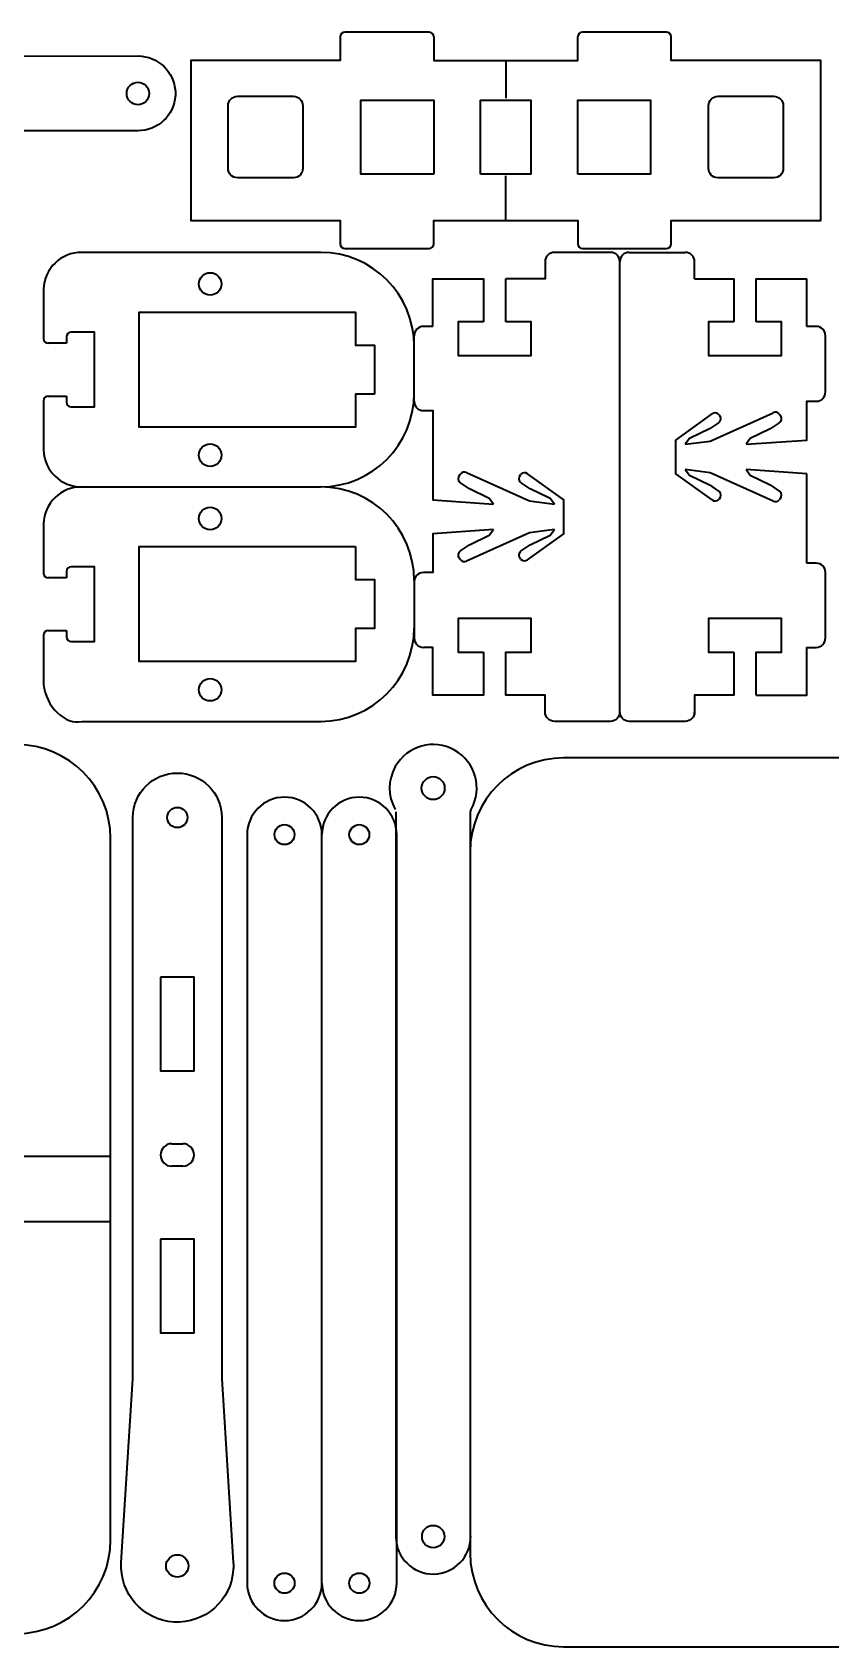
# Model space of a CAD drawing. Header units: centimetres. Extents: x 12.7 to 49.5, y -0.4 to 16.9.
# Drawn here: x 24.93 to 33.47, y -0.36 to 16.89 of the extents above; entities that cross this region are included whole.
import ezdxf

# ---------------------------------------------------------------- set-up
doc = ezdxf.new("R2010")
doc.units = ezdxf.units.CM
doc.header["$MEASUREMENT"] = 0
doc.layers.get('0').update_dxf_attribs({"lineweight": 0})
doc.layers.add('FIRST_CUTS', color=7, linetype='Continuous', lineweight=0)
doc.layers.add('LAYER_1', color=7, linetype='Continuous', lineweight=0)

# ---------------------------------------------------------------- blocks, each defined once
blk = doc.blocks.new('Block_7')
at = {"color": 1, "lineweight": 35, "true_color": 0xff0000}
for p, q in [((29.99, 16.593), (29.99, 16.189)), ((29.99, 14.883), (29.99, 15.358))]:
    blk.add_line(p, q, dxfattribs=at)
blk.add_lwpolyline([(29.22, 16.843), (29.22, 16.593), (30.76, 16.593), (30.76, 16.843)], dxfattribs=at)
for points in [[(29.22, 15.378), (28.44, 15.378), (28.44, 16.169), (29.22, 16.169)], [(29.72, 15.378), (29.72, 16.169), (30.26, 16.169), (30.26, 15.378)], [(30.76, 15.378), (30.76, 16.169), (31.54, 16.169), (31.54, 15.378)]]:
    blk.add_lwpolyline(points, close=True, dxfattribs=at)
for points, knots in [([(29.17, 16.893), (29.17, 16.893), (28.27, 16.893), (28.27, 16.893), (28.242, 16.893), (28.22, 16.871), (28.22, 16.843), (28.22, 16.843), (28.22, 16.593), (28.22, 16.593), (28.22, 16.593), (26.62, 16.593), (26.62, 16.593), (26.62, 16.593), (26.62, 16.593), (26.62, 16.593), (26.62, 16.593), (26.62, 15.78), (26.62, 15.78), (26.62, 15.78), (26.62, 15.71), (26.62, 15.71), (26.62, 15.71), (26.62, 14.883), (26.62, 14.883), (26.62, 14.883), (28.22, 14.883), (28.22, 14.883), (28.22, 14.883), (28.22, 14.633), (28.22, 14.633), (28.22, 14.606), (28.242, 14.583), (28.27, 14.583), (28.27, 14.583), (29.17, 14.583), (29.17, 14.583), (29.197, 14.583), (29.22, 14.606), (29.22, 14.633), (29.22, 14.633), (29.22, 14.883), (29.22, 14.883), (29.22, 14.883), (30.76, 14.883), (30.76, 14.883), (30.76, 14.883), (30.76, 14.633), (30.76, 14.633), (30.76, 14.606), (30.782, 14.583), (30.81, 14.583), (30.81, 14.583), (31.71, 14.583), (31.71, 14.583), (31.737, 14.583), (31.76, 14.606), (31.76, 14.633), (31.76, 14.633), (31.76, 14.883), (31.76, 14.883), (31.76, 14.883), (33.36, 14.883), (33.36, 14.883), (33.36, 14.883), (33.36, 15.766), (33.36, 15.766), (33.36, 15.766), (33.36, 15.836), (33.36, 15.836), (33.36, 15.836), (33.36, 16.593), (33.36, 16.593), (33.36, 16.593), (31.76, 16.593), (31.76, 16.593), (31.76, 16.593), (31.76, 16.843), (31.76, 16.843), (31.76, 16.871), (31.737, 16.893), (31.71, 16.893), (31.71, 16.893), (30.81, 16.893), (30.81, 16.893), (30.782, 16.893), (30.76, 16.871), (30.76, 16.843)], [0, 0, 0, 0, 1, 1, 1, 2, 2, 2, 3, 3, 3, 4, 4, 4, 5, 5, 5, 6, 6, 6, 7, 7, 7, 8, 8, 8, 9, 9, 9, 10, 10, 10, 11, 11, 11, 12, 12, 12, 13, 13, 13, 14, 14, 14, 15, 15, 15, 16, 16, 16, 17, 17, 17, 18, 18, 18, 19, 19, 19, 20, 20, 20, 21, 21, 21, 22, 22, 22, 23, 23, 23, 24, 24, 24, 25, 25, 25, 26, 26, 26, 27, 27, 27, 28, 28, 28, 29, 29, 29, 29]), ([(27.72, 16.209), (27.72, 16.209), (27.12, 16.209), (27.12, 16.209), (27.064, 16.209), (27.02, 16.164), (27.02, 16.109), (27.02, 16.109), (27.02, 15.438), (27.02, 15.438), (27.02, 15.383), (27.064, 15.338), (27.12, 15.338), (27.12, 15.338), (27.72, 15.338), (27.72, 15.338), (27.775, 15.338), (27.82, 15.383), (27.82, 15.438), (27.82, 15.438), (27.82, 16.109), (27.82, 16.109), (27.82, 16.164), (27.775, 16.209), (27.72, 16.209)], [0, 0, 0, 0, 1, 1, 1, 2, 2, 2, 3, 3, 3, 4, 4, 4, 5, 5, 5, 6, 6, 6, 7, 7, 7, 8, 8, 8, 8]), ([(32.86, 16.209), (32.86, 16.209), (32.26, 16.209), (32.26, 16.209), (32.204, 16.209), (32.16, 16.164), (32.16, 16.109), (32.16, 16.109), (32.16, 15.438), (32.16, 15.438), (32.16, 15.383), (32.204, 15.338), (32.26, 15.338), (32.26, 15.338), (32.86, 15.338), (32.86, 15.338), (32.915, 15.338), (32.96, 15.383), (32.96, 15.438), (32.96, 15.438), (32.96, 16.109), (32.96, 16.109), (32.96, 16.164), (32.915, 16.209), (32.86, 16.209)], [0, 0, 0, 0, 1, 1, 1, 2, 2, 2, 3, 3, 3, 4, 4, 4, 5, 5, 5, 6, 6, 6, 7, 7, 7, 8, 8, 8, 8])]:
    blk.add_open_spline(points, degree=3, knots=knots, dxfattribs=at)
blk.add_open_spline([(29.22, 16.843), (29.22, 16.871), (29.197, 16.893), (29.17, 16.893)], degree=3, dxfattribs=at)
blk = doc.blocks.new('Block_9')
at = {"color": 1, "lineweight": 35, "true_color": 0xff0000}
for centre in [(14.551, 16.239), (22.556, 16.239), (26.056, 16.239)]:
    blk.add_circle(centre, 0.12, dxfattribs=at)
blk.add_open_spline([(22.808, 15.839), (22.808, 15.839), (26.055, 15.84), (26.055, 15.84), (26.268, 15.839), (26.444, 16.006), (26.456, 16.218), (26.456, 16.218), (26.456, 16.261), (26.456, 16.261), (26.444, 16.473), (26.269, 16.639), (26.057, 16.64), (26.057, 16.64), (22.808, 16.639), (22.808, 16.639), (22.8, 16.639), (22.791, 16.642), (22.784, 16.646), (22.642, 16.725), (22.47, 16.725), (22.328, 16.646), (22.321, 16.642), (22.312, 16.639), (22.304, 16.639), (22.304, 16.639), (22.305, 16.639), (22.305, 16.639), (22.305, 16.639), (14.552, 16.639), (14.552, 16.639), (14.552, 16.639), (14.552, 16.639), (14.552, 16.639), (14.331, 16.64), (14.152, 16.462), (14.151, 16.241), (14.15, 16.02), (14.329, 15.84), (14.549, 15.839), (14.55, 15.839), (14.55, 15.839), (14.55, 15.839), (14.55, 15.839), (14.607, 15.84), (14.607, 15.84), (14.607, 15.84), (22.311, 15.84), (22.311, 15.84), (22.311, 15.84), (22.304, 15.839), (22.304, 15.839), (22.312, 15.839), (22.321, 15.837), (22.328, 15.833), (22.47, 15.754), (22.642, 15.754), (22.784, 15.833), (22.791, 15.837), (22.8, 15.839), (22.808, 15.839)], degree=3, knots=[0, 0, 0, 0, 1, 1, 1, 2, 2, 2, 3, 3, 3, 4, 4, 4, 5, 5, 5, 6, 6, 6, 7, 7, 7, 8, 8, 8, 9, 9, 9, 10, 10, 10, 11, 11, 11, 12, 12, 12, 13, 13, 13, 14, 14, 14, 15, 15, 15, 16, 16, 16, 17, 17, 17, 18, 18, 18, 19, 19, 19, 20, 20, 20, 20], dxfattribs=at)
blk = doc.blocks.new('Block_20')
at = {"color": 1, "lineweight": 35, "true_color": 0xff0000}
for points in [[(29.751, 10.269)], [(29.913, 10.269)]]:
    blk.add_lwpolyline(points, dxfattribs=at)
blk = doc.blocks.new('Block_21')
at = {"color": 1, "lineweight": 35, "true_color": 0xff0000}
for points in [[(32.431, 13.799), (32.161, 13.799), (32.161, 13.439), (32.941, 13.439), (32.941, 13.799), (32.671, 13.799)], [(32.462, 13.799)], [(32.671, 13.799)]]:
    blk.add_lwpolyline(points, dxfattribs=at)
blk = doc.blocks.new('Block_22')
at = {"color": 1, "lineweight": 35, "true_color": 0xff0000}
for points in [[(32.434, 10.269)], [(32.547, 10.269)]]:
    blk.add_lwpolyline(points, dxfattribs=at)
blk = doc.blocks.new('Block_25')
at = {"layer": 'LAYER_1', "color": 1, "lineweight": 35, "true_color": 0xff0000}
blk.add_line((25.047, 13.923), (25.047, 13.62), dxfattribs=at)
for points in [[(25.047, 13.62)], [(25.047, 13.274)]]:
    blk.add_lwpolyline(points, dxfattribs=at)
blk.add_open_spline([(25.047, 12.955), (25.047, 12.955), (25.047, 12.444), (25.047, 12.444), (25.047, 12.444), (25.047, 12.43), (25.047, 12.43), (25.051, 12.208), (25.232, 12.032), (25.454, 12.034)], degree=3, knots=[0, 0, 0, 0, 1, 1, 1, 2, 2, 2, 3, 3, 3, 3], dxfattribs=at)
blk = doc.blocks.new('Block_26')
at = {"layer": 'FIRST_CUTS', "color": 1, "lineweight": 35, "true_color": 0xff0000}
for points in [[(25.291, 13.57)], [(25.291, 12.931)]]:
    blk.add_lwpolyline(points, dxfattribs=at)
blk.add_open_spline([(25.291, 13.005), (25.291, 13.005), (25.291, 12.938), (25.291, 12.938), (25.291, 12.91), (25.314, 12.888), (25.341, 12.888), (25.341, 12.888), (25.591, 12.888), (25.591, 12.888), (25.591, 12.888), (25.591, 13.688), (25.591, 13.688), (25.591, 13.688), (25.341, 13.688), (25.341, 13.688), (25.314, 13.688), (25.291, 13.665), (25.291, 13.638), (25.291, 13.638), (25.291, 13.57), (25.291, 13.57)], degree=3, knots=[0, 0, 0, 0, 1, 1, 1, 2, 2, 2, 3, 3, 3, 4, 4, 4, 5, 5, 5, 6, 6, 6, 7, 7, 7, 7], dxfattribs=at)
blk = doc.blocks.new('Block_27')
at = {"layer": 'FIRST_CUTS', "color": 1, "lineweight": 35, "true_color": 0xff0000}
for points in [[(25.291, 10.993)], [(25.291, 10.562)]]:
    blk.add_lwpolyline(points, dxfattribs=at)
blk.add_open_spline([(25.291, 10.499), (25.291, 10.499), (25.291, 10.431), (25.291, 10.431), (25.291, 10.404), (25.314, 10.381), (25.341, 10.381), (25.341, 10.381), (25.591, 10.381), (25.591, 10.381), (25.591, 10.381), (25.591, 11.181), (25.591, 11.181), (25.591, 11.181), (25.341, 11.181), (25.341, 11.181), (25.314, 11.181), (25.291, 11.159), (25.291, 11.131), (25.291, 11.131), (25.291, 11.063), (25.291, 11.063)], degree=3, knots=[0, 0, 0, 0, 1, 1, 1, 2, 2, 2, 3, 3, 3, 4, 4, 4, 5, 5, 5, 6, 6, 6, 7, 7, 7, 7], dxfattribs=at)

msp = doc.modelspace()

# ---------------------------------------------------------------- linework, layer by layer
at = {"color": 1, "lineweight": 35, "true_color": 0xff0000}
for p, q in [((32.011, 14.259), (32.011, 14.441)), ((29.991, 13.799), (29.991, 14.259)), ((33.211, 13.749), (33.211, 14.259)), ((29.211, 13.749), (29.111, 13.749)), ((33.311, 13.749), (33.211, 13.749)), ((33.411, 13.049), (33.411, 13.649)), ((25.291, 13.57), (25.097, 13.57)), ((25.097, 13.005), (25.291, 13.005)), ((29.011, 12.949), (29.011, 13.049)), ((32.178, 12.524), (32.851, 12.827)), ((32.271, 12.807), (32.277, 12.801)), ((32.915, 12.814), (32.927, 12.801)), ((32.17, 12.654), (31.957, 12.55)), ((32.267, 12.718), (32.17, 12.654)), ((32.82, 12.654), (32.607, 12.55)), ((32.916, 12.718), (32.82, 12.654)), ((31.957, 12.55), (31.911, 12.489)), ((31.911, 12.489), (32.178, 12.524)), ((32.607, 12.55), (32.561, 12.489)), ((29.495, 12.161), (29.507, 12.174)), ((29.57, 12.187), (30.244, 11.884)), ((30.145, 12.161), (30.15, 12.167)), ((32.178, 12.184), (31.911, 12.219)), ((31.911, 12.219), (31.957, 12.159)), ((31.957, 12.159), (32.17, 12.055)), ((32.851, 11.881), (32.178, 12.184)), ((33.211, 12.174), (32.561, 12.219)), ((32.561, 12.219), (32.607, 12.159)), ((32.607, 12.159), (32.82, 12.055)), ((33.211, 12.174), (33.211, 12.174)), ((33.211, 11.219), (33.211, 12.174)), ((29.602, 12.014), (29.505, 12.078)), ((29.814, 11.91), (29.602, 12.014)), ((29.861, 11.849), (29.814, 11.91)), ((30.252, 12.014), (30.155, 12.078)), ((30.464, 11.91), (30.252, 12.014)), ((30.511, 11.849), (30.464, 11.91)), ((32.17, 12.055), (32.267, 11.99)), ((32.277, 11.907), (32.271, 11.901)), ((32.82, 12.055), (32.916, 11.99)), ((32.927, 11.907), (32.915, 11.894)), ((30.244, 11.884), (30.511, 11.849)), ((25.047, 11.639), (25.047, 11.113)), ((29.814, 11.519), (29.861, 11.579)), ((30.511, 11.579), (30.244, 11.544)), ((30.464, 11.519), (30.511, 11.579)), ((29.505, 11.35), (29.602, 11.415)), ((30.244, 11.544), (29.57, 11.241)), ((29.602, 11.415), (29.814, 11.519)), ((30.155, 11.35), (30.252, 11.415)), ((30.252, 11.415), (30.464, 11.519)), ((29.507, 11.254), (29.495, 11.267)), ((30.15, 11.261), (30.145, 11.267)), ((33.311, 11.219), (33.211, 11.219)), ((25.291, 11.063), (25.097, 11.063)), ((29.011, 11.034), (29.011, 10.419)), ((25.097, 10.499), (25.291, 10.499)), ((26.417, 5.013), (26.477, 5.013)), ((26.477, 5.013), (26.537, 5.013)), ((21.528, 4.879), (25.748, 4.879)), ((26.297, 4.893), (26.297, 4.893)), ((26.657, 4.893), (26.657, 4.893)), ((26.537, 4.773), (26.417, 4.773)), ((25.748, 4.178), (21.528, 4.178))]:
    msp.add_line(p, q, dxfattribs=at)
for points in [[(31.311, 14.541), (31.586, 14.541), (31.636, 14.541), (31.911, 14.541)], [(31.211, 9.609), (31.211, 12.009), (31.211, 14.441)], [(29.211, 13.749), (29.211, 14.259), (29.751, 14.259), (29.751, 13.799)], [(32.011, 14.259), (32.431, 14.259), (32.431, 13.799)], [(32.671, 13.799), (32.671, 14.259), (33.211, 14.259)], [(29.751, 13.799), (29.481, 13.799), (29.481, 13.439), (30.261, 13.439), (30.261, 13.799), (29.991, 13.799)], [(32.561, 12.489), (33.211, 12.534), (33.211, 12.949), (33.311, 12.949)], [(29.111, 12.849), (29.211, 12.849), (29.211, 11.894), (29.861, 11.849)], [(32.198, 11.895), (31.811, 12.174), (31.811, 12.534), (32.198, 12.814)], [(29.861, 11.579), (29.211, 11.534), (29.211, 11.119), (29.111, 11.119)], [(32.671, 9.809), (32.671, 10.269), (32.941, 10.269), (32.941, 10.629), (32.161, 10.629), (32.161, 10.269), (32.431, 10.269)], [(29.751, 10.269), (29.751, 9.809), (29.211, 9.809), (29.211, 10.319), (29.111, 10.319)], [(29.481, 9.809)], [(28.024, 0.317), (28.024, 3.009), (28.024, 3.035), (28.024, 8.317)]]:
    msp.add_lwpolyline(points, dxfattribs=at)
for points in [[(26.297, 6.793), (26.297, 5.793), (26.657, 5.793), (26.657, 6.793)], [(26.297, 3.993), (26.297, 2.993), (26.657, 2.993), (26.657, 3.993)]]:
    msp.add_lwpolyline(points, close=True, dxfattribs=at)
for centre, radius in [((26.829, 14.203), 0.12), ((26.829, 12.373), 0.12), ((26.829, 11.696), 0.12), ((26.829, 9.866), 0.12), ((29.214, 8.814), 0.123), ((26.477, 8.5), 0.108), ((27.624, 8.317), 0.107), ((28.424, 8.317), 0.107), ((29.215, 0.814), 0.12), ((26.477, 0.5), 0.12), ((27.624, 0.317), 0.108), ((28.424, 0.317), 0.108)]:
    msp.add_circle(centre, radius, dxfattribs=at)
for points, knots in [([(31.111, 14.541), (31.111, 14.541), (30.511, 14.541), (30.511, 14.541), (30.456, 14.541), (30.411, 14.496), (30.411, 14.441), (30.411, 14.441), (30.411, 14.259), (30.411, 14.259), (30.411, 14.259), (29.991, 14.259), (29.991, 14.259)], [0, 0, 0, 0, 1, 1, 1, 2, 2, 2, 3, 3, 3, 4, 4, 4, 4]), ([(25.047, 13.62), (25.047, 13.592), (25.069, 13.57), (25.097, 13.57), (25.097, 13.57), (25.097, 13.57), (25.097, 13.57)], [0, 0, 0, 0, 1, 1, 1, 2, 2, 2, 2]), ([(32.267, 12.718), (32.292, 12.735), (32.299, 12.769), (32.282, 12.795), (32.28, 12.797), (32.278, 12.799), (32.277, 12.801)], [0, 0, 0, 0, 1, 1, 1, 2, 2, 2, 2]), ([(32.916, 12.718), (32.942, 12.735), (32.949, 12.769), (32.932, 12.795), (32.93, 12.797), (32.928, 12.799), (32.927, 12.801)], [0, 0, 0, 0, 1, 1, 1, 2, 2, 2, 2]), ([(29.495, 12.161), (29.475, 12.139), (29.476, 12.104), (29.499, 12.083), (29.501, 12.082), (29.503, 12.08), (29.505, 12.078)], [0, 0, 0, 0, 1, 1, 1, 2, 2, 2, 2]), ([(30.145, 12.161), (30.125, 12.139), (30.126, 12.104), (30.149, 12.083), (30.151, 12.082), (30.153, 12.08), (30.155, 12.078)], [0, 0, 0, 0, 1, 1, 1, 2, 2, 2, 2]), ([(30.224, 11.255), (30.224, 11.255), (30.611, 11.534), (30.611, 11.534), (30.611, 11.534), (30.611, 11.894), (30.611, 11.894), (30.611, 11.894), (30.224, 12.174), (30.224, 12.174), (30.201, 12.191), (30.17, 12.188), (30.15, 12.167)], [0, 0, 0, 0, 1, 1, 1, 2, 2, 2, 3, 3, 3, 4, 4, 4, 4]), ([(32.277, 11.907), (32.297, 11.93), (32.296, 11.964), (32.273, 11.985), (32.271, 11.987), (32.269, 11.989), (32.267, 11.99)], [0, 0, 0, 0, 1, 1, 1, 2, 2, 2, 2]), ([(32.927, 11.907), (32.947, 11.93), (32.946, 11.964), (32.923, 11.985), (32.921, 11.987), (32.919, 11.989), (32.916, 11.99)], [0, 0, 0, 0, 1, 1, 1, 2, 2, 2, 2]), ([(29.505, 11.35), (29.48, 11.333), (29.473, 11.299), (29.49, 11.274), (29.492, 11.272), (29.493, 11.269), (29.495, 11.267)], [0, 0, 0, 0, 1, 1, 1, 2, 2, 2, 2]), ([(30.155, 11.35), (30.13, 11.333), (30.123, 11.299), (30.14, 11.274), (30.142, 11.272), (30.143, 11.269), (30.145, 11.267)], [0, 0, 0, 0, 1, 1, 1, 2, 2, 2, 2]), ([(32.671, 9.809), (32.671, 9.809), (33.211, 9.809), (33.211, 9.809), (33.211, 9.809), (33.211, 10.319), (33.211, 10.319), (33.211, 10.319), (33.311, 10.319), (33.311, 10.319), (33.366, 10.319), (33.411, 10.364), (33.411, 10.419), (33.411, 10.419), (33.411, 11.119), (33.411, 11.119), (33.411, 11.174), (33.366, 11.219), (33.311, 11.219)], [0, 0, 0, 0, 1, 1, 1, 2, 2, 2, 3, 3, 3, 4, 4, 4, 5, 5, 5, 6, 6, 6, 6]), ([(25.047, 11.113), (25.047, 11.086), (25.069, 11.063), (25.097, 11.063), (25.097, 11.063), (25.097, 11.063), (25.097, 11.063)], [0, 0, 0, 0, 1, 1, 1, 2, 2, 2, 2]), ([(31.211, 9.628), (31.211, 9.573), (31.166, 9.528), (31.111, 9.528), (31.111, 9.528), (30.511, 9.528), (30.511, 9.528), (30.456, 9.528), (30.411, 9.573), (30.411, 9.628), (30.411, 9.628), (30.411, 9.809), (30.411, 9.809), (30.411, 9.809), (29.991, 9.809), (29.991, 9.809), (29.991, 9.809), (29.991, 10.269), (29.991, 10.269), (29.991, 10.269), (30.261, 10.269), (30.261, 10.269), (30.261, 10.269), (30.261, 10.629), (30.261, 10.629), (30.261, 10.629), (29.481, 10.629), (29.481, 10.629), (29.481, 10.629), (29.481, 10.269), (29.481, 10.269), (29.481, 10.269), (29.751, 10.269), (29.751, 10.269)], [0, 0, 0, 0, 1, 1, 1, 2, 2, 2, 3, 3, 3, 4, 4, 4, 5, 5, 5, 6, 6, 6, 7, 7, 7, 8, 8, 8, 9, 9, 9, 10, 10, 10, 11, 11, 11, 11]), ([(32.431, 10.269), (32.431, 10.269), (32.431, 9.809), (32.431, 9.809), (32.431, 9.809), (32.011, 9.809), (32.011, 9.809), (32.011, 9.809), (32.011, 9.609), (32.011, 9.609), (32.011, 9.609), (32.011, 9.628), (32.011, 9.628), (32.011, 9.573), (31.966, 9.528), (31.911, 9.528), (31.911, 9.528), (31.311, 9.528), (31.311, 9.528), (31.256, 9.528), (31.211, 9.573), (31.211, 9.628)], [0, 0, 0, 0, 1, 1, 1, 2, 2, 2, 3, 3, 3, 4, 4, 4, 5, 5, 5, 6, 6, 6, 7, 7, 7, 7]), ([(28.814, 8.562), (28.814, 8.562), (28.814, 4.653), (28.814, 4.653), (28.814, 4.653), (28.814, 4.603), (28.814, 4.603), (28.814, 4.603), (28.815, 0.81), (28.815, 0.81), (28.817, 0.589), (28.998, 0.412), (29.219, 0.414), (29.44, 0.417), (29.617, 0.597), (29.615, 0.817), (29.615, 0.817), (29.615, 0.808), (29.615, 0.808), (29.615, 0.808), (29.613, 8.56), (29.613, 8.56), (29.613, 8.56), (29.62, 8.585), (29.62, 8.585), (29.746, 8.809), (29.667, 9.093), (29.443, 9.22), (29.22, 9.347), (28.935, 9.268), (28.809, 9.044), (28.728, 8.902), (28.728, 8.729), (28.808, 8.587)], [0, 0, 0, 0, 1, 1, 1, 2, 2, 2, 3, 3, 3, 4, 4, 4, 5, 5, 5, 6, 6, 6, 7, 7, 7, 8, 8, 8, 9, 9, 9, 10, 10, 10, 11, 11, 11, 11]), ([(25.763, 8.278), (25.763, 8.278), (25.763, 0.778), (25.763, 0.778), (25.763, 0.226), (25.315, -0.222), (24.763, -0.222), (24.763, -0.222), (19.513, -0.222), (19.513, -0.222), (18.96, -0.222), (18.513, 0.226), (18.513, 0.778), (18.513, 0.778), (18.513, 1.178), (18.513, 1.178), (18.513, 1.178), (18.513, 1.237), (18.513, 1.237), (18.513, 1.472), (18.43, 1.699), (18.279, 1.879), (16.964, 3.452), (16.964, 5.741), (18.279, 7.314), (18.43, 7.494), (18.513, 7.721), (18.513, 7.956), (18.513, 7.956), (18.513, 8.005), (18.513, 8.005), (18.513, 8.005), (18.513, 8.253), (18.513, 8.253), (18.513, 8.253), (18.513, 8.278), (18.513, 8.278), (18.513, 8.831), (18.96, 9.278), (19.513, 9.278), (19.513, 9.278), (24.763, 9.278), (24.763, 9.278), (25.315, 9.278), (25.763, 8.831), (25.763, 8.278)], [0, 0, 0, 0, 1, 1, 1, 2, 2, 2, 3, 3, 3, 4, 4, 4, 5, 5, 5, 6, 6, 6, 7, 7, 7, 8, 8, 8, 9, 9, 9, 10, 10, 10, 11, 11, 11, 12, 12, 12, 13, 13, 13, 14, 14, 14, 15, 15, 15, 15]), ([(26.002, 8.5), (26.002, 8.5), (26.002, 5.555), (26.002, 5.555), (26.002, 5.555), (26.002, 5.5), (26.002, 5.5), (26.002, 5.5), (26.002, 2.5), (26.002, 2.5), (26.002, 2.5), (25.878, 0.538), (25.878, 0.538), (25.857, 0.207), (26.108, -0.078), (26.439, -0.099), (26.77, -0.119), (27.055, 0.132), (27.076, 0.462), (27.077, 0.488), (27.077, 0.513), (27.076, 0.538), (27.076, 0.538), (26.952, 2.5), (26.952, 2.5), (26.952, 2.5), (26.952, 8.5), (26.952, 8.5), (26.952, 8.763), (26.739, 8.975), (26.477, 8.975), (26.214, 8.975), (26.002, 8.763), (26.002, 8.5)], [0, 0, 0, 0, 1, 1, 1, 2, 2, 2, 3, 3, 3, 4, 4, 4, 5, 5, 5, 6, 6, 6, 7, 7, 7, 8, 8, 8, 9, 9, 9, 10, 10, 10, 11, 11, 11, 11]), ([(48.427, -0.363), (48.427, -0.363), (30.61, -0.363), (30.61, -0.363), (30.057, -0.363), (29.61, 0.085), (29.61, 0.637), (29.61, 0.637), (29.61, 8.137), (29.61, 8.137), (29.61, 8.689), (30.057, 9.137), (30.61, 9.137), (30.61, 9.137), (48.427, 9.137), (48.427, 9.137), (48.979, 9.137), (49.427, 8.689), (49.427, 8.137), (49.427, 8.137), (49.427, 0.637), (49.427, 0.637), (49.427, 0.085), (48.979, -0.363), (48.427, -0.363)], [0, 0, 0, 0, 1, 1, 1, 2, 2, 2, 3, 3, 3, 4, 4, 4, 5, 5, 5, 6, 6, 6, 7, 7, 7, 8, 8, 8, 8]), ([(28.024, 8.317), (28.024, 8.538), (27.845, 8.717), (27.624, 8.717), (27.403, 8.717), (27.224, 8.538), (27.224, 8.317), (27.224, 8.317), (27.224, 0.317), (27.224, 0.317), (27.224, 0.096), (27.403, -0.083), (27.624, -0.083), (27.845, -0.083), (28.024, 0.096), (28.024, 0.317)], [0, 0, 0, 0, 1, 1, 1, 2, 2, 2, 3, 3, 3, 4, 4, 4, 5, 5, 5, 5]), ([(28.024, 0.317), (28.024, 0.096), (28.203, -0.083), (28.424, -0.083), (28.645, -0.083), (28.824, 0.096), (28.824, 0.317), (28.824, 0.317), (28.824, 0.337), (28.824, 0.337), (28.824, 0.337), (28.824, 8.277), (28.824, 8.277), (28.824, 8.277), (28.824, 8.317), (28.824, 8.317), (28.824, 8.538), (28.645, 8.717), (28.424, 8.717), (28.203, 8.717), (28.024, 8.538), (28.024, 8.317)], [0, 0, 0, 0, 1, 1, 1, 2, 2, 2, 3, 3, 3, 4, 4, 4, 5, 5, 5, 6, 6, 6, 7, 7, 7, 7])]:
    msp.add_open_spline(points, degree=3, knots=knots, dxfattribs=at)
for points in [[(31.211, 14.441), (31.211, 14.496), (31.166, 14.541), (31.111, 14.541)], [(31.311, 14.541), (31.256, 14.541), (31.211, 14.496), (31.211, 14.441)], [(32.011, 14.441), (32.011, 14.496), (31.966, 14.541), (31.911, 14.541)], [(29.111, 13.749), (29.056, 13.749), (29.011, 13.704), (29.011, 13.649)], [(33.411, 13.649), (33.411, 13.704), (33.366, 13.749), (33.311, 13.749)], [(25.097, 13.005), (25.069, 13.005), (25.047, 12.983), (25.047, 12.955)], [(29.011, 12.949), (29.011, 12.894), (29.056, 12.849), (29.111, 12.849)], [(33.311, 12.949), (33.366, 12.949), (33.411, 12.994), (33.411, 13.049)], [(32.271, 12.807), (32.252, 12.828), (32.22, 12.831), (32.198, 12.814)], [(32.915, 12.814), (32.899, 12.832), (32.873, 12.837), (32.851, 12.827)], [(29.57, 12.187), (29.549, 12.197), (29.523, 12.192), (29.507, 12.174)], [(32.198, 11.895), (32.22, 11.878), (32.252, 11.881), (32.271, 11.901)], [(32.851, 11.881), (32.873, 11.871), (32.899, 11.876), (32.915, 11.894)], [(29.507, 11.254), (29.523, 11.236), (29.549, 11.231), (29.57, 11.241)], [(30.15, 11.261), (30.17, 11.241), (30.201, 11.238), (30.224, 11.255)], [(29.111, 11.119), (29.056, 11.119), (29.011, 11.074), (29.011, 11.019)], [(25.097, 10.499), (25.069, 10.499), (25.047, 10.476), (25.047, 10.449)], [(29.011, 10.419), (29.011, 10.364), (29.056, 10.319), (29.111, 10.319)], [(26.417, 5.013), (26.35, 5.013), (26.297, 4.959), (26.297, 4.893)], [(26.657, 4.893), (26.657, 4.959), (26.603, 5.013), (26.537, 5.013)], [(26.297, 4.893), (26.297, 4.826), (26.35, 4.773), (26.417, 4.773)], [(26.537, 4.773), (26.603, 4.773), (26.657, 4.826), (26.657, 4.893)]]:
    msp.add_open_spline(points, degree=3, dxfattribs=at)
at = {"layer": 'FIRST_CUTS', "color": 1, "lineweight": 35, "true_color": 0xff0000}
for points in [[(29.907, 14.259)], [(28.585, 13.025), (28.385, 13.025), (28.385, 12.673), (26.068, 12.673), (26.068, 13.903), (28.385, 13.903), (28.385, 13.55), (28.585, 13.55), (28.585, 13.025)], [(28.385, 11.396), (28.385, 11.043), (28.585, 11.043), (28.585, 10.519), (28.385, 10.519), (28.385, 10.166), (26.068, 10.166), (26.068, 11.396), (28.385, 11.396)]]:
    msp.add_lwpolyline(points, dxfattribs=at)
at = {"layer": 'LAYER_1', "color": 1, "lineweight": 35, "true_color": 0xff0000}
for p, q in [((28.011, 14.541), (25.454, 14.541)), ((25.047, 14.146), (25.047, 13.923)), ((25.454, 12.034), (27.132, 12.034)), ((27.132, 12.034), (28.011, 12.034)), ((25.454, 9.528), (28.011, 9.528))]:
    msp.add_line(p, q, dxfattribs=at)
for points in [[(25.454, 14.541), (25.232, 14.543), (25.051, 14.367), (25.047, 14.146)], [(29.011, 13.541), (29.011, 14.093), (28.563, 14.541), (28.011, 14.541)], [(25.454, 12.034), (25.232, 12.037), (25.051, 11.86), (25.047, 11.639)], [(29.011, 11.034), (29.011, 11.587), (28.563, 12.034), (28.011, 12.034)], [(28.011, 9.528), (28.563, 9.528), (29.011, 9.976), (29.011, 10.528)]]:
    msp.add_open_spline(points, degree=3, dxfattribs=at)
for points in [[(28.011, 12.034), (28.563, 12.034), (29.011, 12.482), (29.011, 13.034), (29.011, 13.034), (29.011, 13.089), (29.011, 13.089), (29.011, 13.089), (29.011, 13.649), (29.011, 13.649)], [(25.047, 10.449), (25.047, 10.449), (25.047, 9.923), (25.047, 9.923), (25.047, 9.923), (25.047, 9.923), (25.047, 9.923), (25.064, 9.691), (25.284, 9.481), (25.454, 9.528)]]:
    msp.add_open_spline(points, degree=3, knots=[0, 0, 0, 0, 1, 1, 1, 2, 2, 2, 3, 3, 3, 3], dxfattribs=at)

# ---------------------------------------------------------------- block references
for name in ['Block_7', 'Block_9', 'Block_21', 'Block_20', 'Block_22']:
    msp.add_blockref(name, (0, 0))
at = {"layer": 'FIRST_CUTS'}
for name in ['Block_26', 'Block_27']:
    msp.add_blockref(name, (0, 0), dxfattribs=at)
at = {"layer": 'LAYER_1'}
msp.add_blockref('Block_25', (0, 0), dxfattribs=at)

doc.saveas('drawing.dxf')
